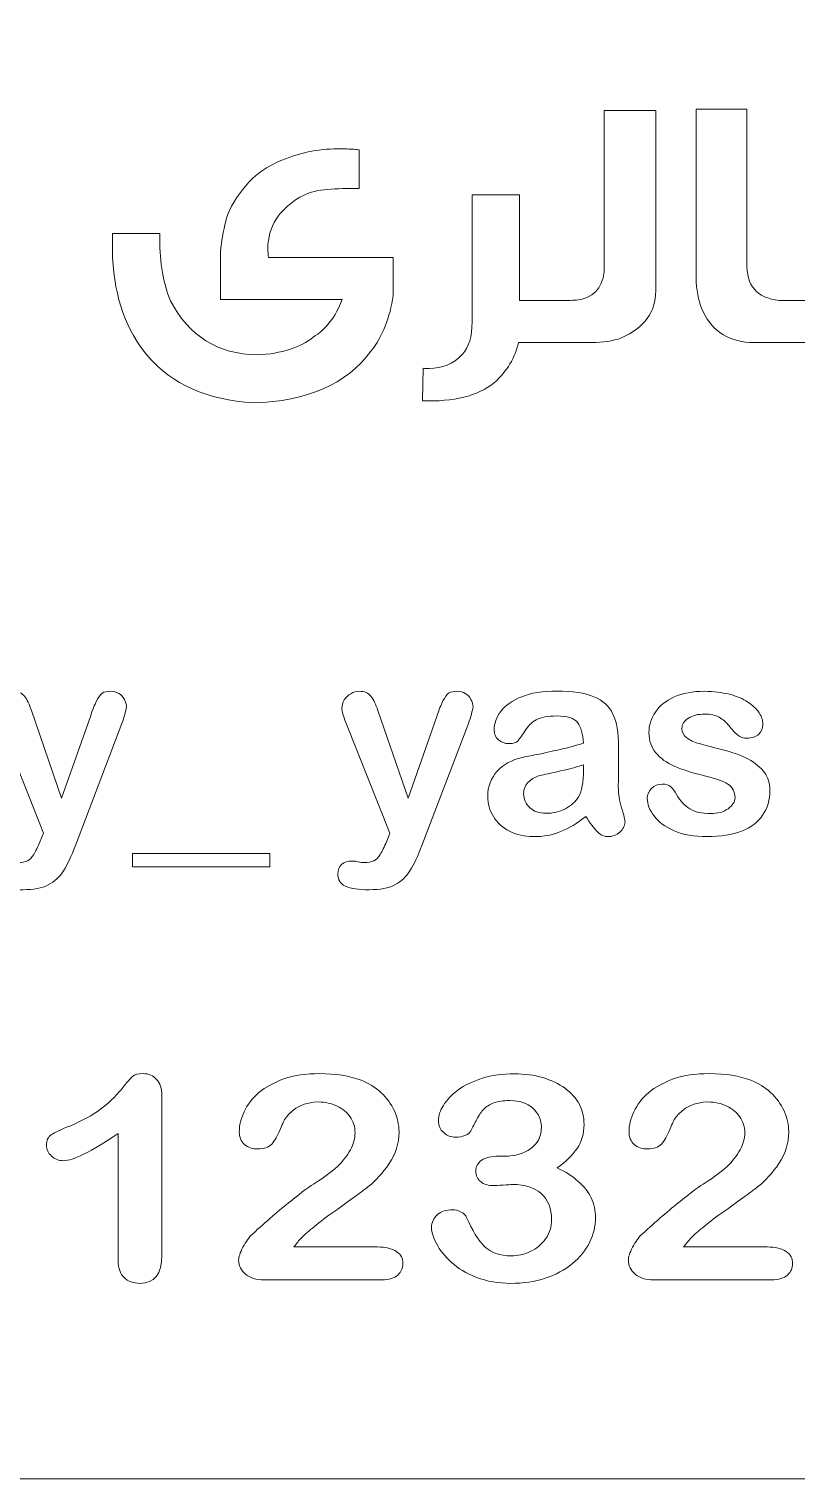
# Model space of a CAD drawing. Header units: millimetres. Extents: x -171.2 to -131.4, y -142.8 to -103.
# Drawn here: x -153.01 to -143.16, y -142.78 to -124.14 of the extents above; entities that cross this region are included whole.
import ezdxf

# ---------------------------------------------------------------- set-up
doc = ezdxf.new("R2010")
doc.units = ezdxf.units.MM
doc.header["$MEASUREMENT"] = 0
doc.layers.add('Layer 1', color=7, linetype='Continuous')

msp = doc.modelspace()

# ---------------------------------------------------------------- linework, layer by layer
at = {"layer": 'Layer 1', "color": 250, "lineweight": 9}
msp.add_open_spline([(-168.2402, -102.9757), (-168.2402, -102.9757), (-134.4402, -102.9757), (-134.4402, -102.9757), (-132.7902, -102.9757), (-131.4402, -104.3256), (-131.4402, -105.9756), (-131.4402, -105.9756), (-131.4402, -139.7758), (-131.4402, -139.7758), (-131.4402, -141.4258), (-132.7902, -142.7757), (-134.4402, -142.7757), (-134.4402, -142.7757), (-168.2402, -142.7757), (-168.2402, -142.7757), (-169.8902, -142.7757), (-171.2402, -141.4258), (-171.2402, -139.7758), (-171.2402, -139.7758), (-171.2402, -105.9756), (-171.2402, -105.9756), (-171.2402, -104.3256), (-169.8902, -102.9757), (-168.2402, -102.9757)], degree=3, knots=[0, 0, 0, 0, 0.125, 0.125, 0.125, 0.25, 0.25, 0.25, 0.375, 0.375, 0.375, 0.5, 0.5, 0.5, 0.625, 0.625, 0.625, 0.75, 0.75, 0.75, 0.875, 0.875, 0.875, 1, 1, 1, 1], dxfattribs=at)
at = {"layer": 'Layer 1', "lineweight": 9}
for points, knots in [([(-145.6228, -127.2638), (-145.6493, -127.4813), (-145.7714, -127.6033), (-145.9782, -127.6245), (-146.0524, -127.6298), (-146.1161, -127.6352), (-146.1534, -127.6298), (-146.1534, -127.6298), (-146.2481, -127.6298), (-146.2481, -127.6298), (-146.2481, -127.6298), (-146.4185, -127.6298), (-146.4185, -127.6298), (-146.4185, -127.6298), (-146.7095, -127.6298), (-146.7095, -127.6298), (-146.7095, -127.6298), (-146.7095, -126.2718), (-146.7095, -126.2718), (-146.7095, -126.2718), (-147.3195, -126.2718), (-147.3195, -126.2718), (-147.3195, -126.2718), (-147.3195, -127.9057), (-147.3195, -127.9057), (-147.3195, -128.0914), (-147.3619, -128.2345), (-147.4467, -128.3247), (-147.5635, -128.4466), (-147.7068, -128.505), (-147.8711, -128.505), (-147.8976, -128.505), (-147.9243, -128.505), (-147.9508, -128.4997), (-147.9508, -128.4997), (-147.956, -128.9187), (-147.956, -128.9187), (-147.5582, -128.9347), (-147.2506, -128.8604), (-147.0331, -128.6853), (-146.8687, -128.5369), (-146.7678, -128.3671), (-146.7254, -128.1708), (-146.7254, -128.1708), (-146.4185, -128.1708), (-146.4185, -128.1708), (-146.4185, -128.1708), (-146.2481, -128.1708), (-146.2481, -128.1708), (-146.2481, -128.1708), (-145.782, -128.1708), (-145.782, -128.1708), (-145.6388, -128.1708), (-145.5115, -128.1497), (-145.4001, -128.1125), (-145.1084, -127.9799), (-144.9598, -127.7783), (-144.9598, -127.5078), (-144.9598, -127.5078), (-144.9598, -125.1899), (-144.9598, -125.1899), (-144.9598, -125.1899), (-145.6228, -125.1899), (-145.6228, -125.1899), (-145.6228, -125.1899), (-145.6228, -127.2638), (-145.6228, -127.2638)], [0, 0, 0, 0, 0.0454545, 0.0454545, 0.0454545, 0.0909091, 0.0909091, 0.0909091, 0.1363636, 0.1363636, 0.1363636, 0.1818182, 0.1818182, 0.1818182, 0.2272727, 0.2272727, 0.2272727, 0.2727273, 0.2727273, 0.2727273, 0.3181818, 0.3181818, 0.3181818, 0.3636364, 0.3636364, 0.3636364, 0.4090909, 0.4090909, 0.4090909, 0.4545455, 0.4545455, 0.4545455, 0.5, 0.5, 0.5, 0.5454545, 0.5454545, 0.5454545, 0.5909091, 0.5909091, 0.5909091, 0.6363636, 0.6363636, 0.6363636, 0.6818182, 0.6818182, 0.6818182, 0.7272727, 0.7272727, 0.7272727, 0.7727273, 0.7727273, 0.7727273, 0.8181818, 0.8181818, 0.8181818, 0.8636364, 0.8636364, 0.8636364, 0.9090909, 0.9090909, 0.9090909, 0.9545455, 0.9545455, 0.9545455, 1, 1, 1, 1]), ([(-142.5125, -126.5319), (-142.5125, -126.5319), (-141.8442, -126.5265), (-141.8442, -126.5265), (-141.3615, -126.5159), (-141.0008, -126.5689), (-140.7727, -126.6803), (-140.4332, -126.8766), (-140.29, -127.1949), (-140.3325, -127.6298), (-140.3325, -127.6298), (-142.9762, -127.6298), (-142.9762, -127.6298), (-142.9762, -127.6298), (-143.1597, -127.6298), (-143.1597, -127.6298), (-143.1597, -127.6298), (-143.374, -127.6298), (-143.374, -127.6298), (-143.6604, -127.5979), (-143.7984, -127.4389), (-143.7879, -127.1471), (-143.7879, -127.1471), (-143.7878, -125.1739), (-143.7878, -125.1739), (-143.7878, -125.1739), (-144.4402, -125.1739), (-144.4402, -125.1739), (-144.4402, -125.1739), (-144.4402, -127.3965), (-144.4402, -127.3965), (-144.4296, -127.5449), (-144.4031, -127.6722), (-144.35, -127.7783), (-144.2228, -128.0382), (-144.0053, -128.1708), (-143.6923, -128.1708), (-143.6923, -128.1708), (-143.1491, -128.1708), (-143.1491, -128.1708), (-143.1491, -128.1708), (-142.9762, -128.1708), (-142.9762, -128.1708), (-142.9762, -128.1708), (-139.7278, -128.1708), (-139.7278, -128.1708), (-139.7278, -128.1708), (-139.7278, -127.5555), (-139.7278, -127.5555), (-139.7278, -127.5555), (-139.7278, -127.5184), (-139.7278, -127.5184), (-139.7278, -127.0941), (-139.8551, -126.7387), (-140.1096, -126.4416), (-140.4278, -126.1606), (-140.8045, -126.0173), (-141.2342, -126.0067), (-141.3137, -125.9961), (-141.3986, -125.9908), (-141.4729, -125.9908), (-141.4729, -125.9908), (-140.9637, -125.1952), (-140.9637, -125.1952), (-140.9637, -125.1952), (-141.5843, -125.1952), (-141.5843, -125.1952), (-141.5843, -125.1952), (-142.5125, -126.5319), (-142.5125, -126.5319)], [0, 0, 0, 0, 0.0434783, 0.0434783, 0.0434783, 0.0869565, 0.0869565, 0.0869565, 0.1304348, 0.1304348, 0.1304348, 0.173913, 0.173913, 0.173913, 0.2173913, 0.2173913, 0.2173913, 0.2608696, 0.2608696, 0.2608696, 0.3043478, 0.3043478, 0.3043478, 0.3478261, 0.3478261, 0.3478261, 0.3913043, 0.3913043, 0.3913043, 0.4347826, 0.4347826, 0.4347826, 0.4782609, 0.4782609, 0.4782609, 0.5217391, 0.5217391, 0.5217391, 0.5652174, 0.5652174, 0.5652174, 0.6086957, 0.6086957, 0.6086957, 0.6521739, 0.6521739, 0.6521739, 0.6956522, 0.6956522, 0.6956522, 0.7391304, 0.7391304, 0.7391304, 0.7826087, 0.7826087, 0.7826087, 0.826087, 0.826087, 0.826087, 0.8695652, 0.8695652, 0.8695652, 0.9130435, 0.9130435, 0.9130435, 0.9565217, 0.9565217, 0.9565217, 1, 1, 1, 1]), ([(-148.333, -127.0782), (-148.333, -127.0782), (-149.9349, -127.0782), (-149.9349, -127.0782), (-149.9402, -127.0463), (-149.9455, -127.004), (-149.9455, -126.9615), (-149.9454, -126.8236), (-149.9084, -126.7015), (-149.8394, -126.5848), (-149.7015, -126.3886), (-149.5212, -126.2666), (-149.3037, -126.2189), (-149.1976, -126.203), (-149.0756, -126.1923), (-148.9325, -126.1923), (-148.8793, -126.1923), (-148.8263, -126.1923), (-148.7733, -126.1923), (-148.7733, -126.1923), (-148.7733, -125.6938), (-148.7733, -125.6938), (-148.8316, -125.6885), (-148.8953, -125.6831), (-148.9536, -125.6831), (-149.2082, -125.6725), (-149.4628, -125.7096), (-149.7068, -125.8051), (-149.903, -125.8794), (-150.0464, -125.9695), (-150.1417, -126.065), (-150.2691, -126.187), (-150.3646, -126.325), (-150.4388, -126.4735), (-150.4707, -126.5478), (-150.5024, -126.6591), (-150.529, -126.8129), (-150.5449, -126.9296), (-150.5555, -127.0092), (-150.5555, -127.0516), (-150.5555, -127.0516), (-150.5555, -127.6192), (-150.5555, -127.6192), (-150.5555, -127.6192), (-148.9908, -127.6192), (-148.9908, -127.6192), (-149.0756, -127.842), (-149.1976, -128.0011), (-149.3621, -128.1019), (-149.5264, -128.2344), (-149.7651, -128.3141), (-150.0834, -128.33), (-150.5873, -128.3194), (-150.9586, -128.086), (-151.1973, -127.6352), (-151.2874, -127.4124), (-151.3352, -127.1471), (-151.3352, -126.8395), (-151.3352, -126.8395), (-151.3352, -126.7705), (-151.3352, -126.7705), (-151.3352, -126.7705), (-151.9399, -126.7705), (-151.9399, -126.7705), (-151.9399, -126.7705), (-151.9399, -127.0834), (-151.9399, -127.0834), (-151.9134, -127.5979), (-151.7649, -128.0169), (-151.489, -128.3459), (-151.1761, -128.7066), (-150.7253, -128.9081), (-150.1311, -128.9453), (-149.4416, -128.9293), (-148.9377, -128.7066), (-148.6194, -128.2823), (-148.4709, -128.0914), (-148.3755, -127.8526), (-148.333, -127.5661), (-148.333, -127.5661), (-148.333, -127.0782), (-148.333, -127.0782)], [0, 0, 0, 0, 0.037037, 0.037037, 0.037037, 0.0740741, 0.0740741, 0.0740741, 0.1111111, 0.1111111, 0.1111111, 0.1481481, 0.1481481, 0.1481481, 0.1851852, 0.1851852, 0.1851852, 0.2222222, 0.2222222, 0.2222222, 0.2592593, 0.2592593, 0.2592593, 0.2962963, 0.2962963, 0.2962963, 0.3333333, 0.3333333, 0.3333333, 0.3703704, 0.3703704, 0.3703704, 0.4074074, 0.4074074, 0.4074074, 0.4444444, 0.4444444, 0.4444444, 0.4814815, 0.4814815, 0.4814815, 0.5185185, 0.5185185, 0.5185185, 0.5555556, 0.5555556, 0.5555556, 0.5925926, 0.5925926, 0.5925926, 0.6296296, 0.6296296, 0.6296296, 0.6666667, 0.6666667, 0.6666667, 0.7037037, 0.7037037, 0.7037037, 0.7407407, 0.7407407, 0.7407407, 0.7777778, 0.7777778, 0.7777778, 0.8148148, 0.8148148, 0.8148148, 0.8518519, 0.8518519, 0.8518519, 0.8888889, 0.8888889, 0.8888889, 0.9259259, 0.9259259, 0.9259259, 0.962963, 0.962963, 0.962963, 1, 1, 1, 1]), ([(-152.9531, -134.7483), (-152.9772, -134.7896), (-153.0048, -134.8171), (-153.0358, -134.8309), (-153.0669, -134.8482), (-153.1082, -134.8551), (-153.1599, -134.8551), (-153.1806, -134.8551), (-153.2081, -134.8516), (-153.2357, -134.8447), (-153.2598, -134.8378), (-153.2839, -134.8344), (-153.308, -134.8344), (-153.37, -134.8344), (-153.4183, -134.8482), (-153.4493, -134.8792), (-153.4838, -134.9068), (-153.4976, -134.9481), (-153.4976, -134.9998), (-153.4976, -135.0756), (-153.4632, -135.1307), (-153.3977, -135.1583), (-153.3287, -135.1893), (-153.2288, -135.2031), (-153.0944, -135.2031), (-152.9566, -135.2031), (-152.8463, -135.1824), (-152.767, -135.1411), (-152.6843, -135.0963), (-152.6188, -135.0377), (-152.5706, -134.9585), (-152.5189, -134.8792), (-152.4707, -134.7723), (-152.419, -134.6346), (-152.419, -134.6346), (-151.8193, -133.0666), (-151.8193, -133.0666), (-151.8056, -133.0253), (-151.7918, -132.9838), (-151.7815, -132.946), (-151.7711, -132.9081), (-151.7642, -132.877), (-151.7607, -132.8564), (-151.7607, -132.8219), (-151.7711, -132.7875), (-151.7884, -132.7564), (-151.8056, -132.7254), (-151.8297, -132.6978), (-151.8608, -132.6806), (-151.8917, -132.6634), (-151.9262, -132.653), (-151.9607, -132.653), (-152.0089, -132.653), (-152.0468, -132.6599), (-152.0744, -132.6772), (-152.0985, -132.6944), (-152.1226, -132.7289), (-152.1468, -132.7771), (-152.1708, -132.8253), (-152.1985, -132.8908), (-152.226, -132.977), (-152.226, -132.977), (-152.5947, -134.028), (-152.5947, -134.028), (-152.5947, -134.028), (-152.9841, -132.8977), (-152.9841, -132.8977), (-153.0083, -132.8184), (-153.0393, -132.7598), (-153.0737, -132.7151), (-153.1047, -132.6737), (-153.1564, -132.653), (-153.2219, -132.653), (-153.2598, -132.653), (-153.2978, -132.6634), (-153.3322, -132.6841), (-153.3666, -132.7047), (-153.3942, -132.7289), (-153.4149, -132.7633), (-153.4355, -132.7978), (-153.4459, -132.8357), (-153.4459, -132.8736), (-153.4459, -132.9115), (-153.4286, -132.9701), (-153.3942, -133.0528), (-153.3942, -133.0528), (-152.8291, -134.476), (-152.8291, -134.476), (-152.8291, -134.476), (-152.8704, -134.5794), (-152.8704, -134.5794), (-152.9014, -134.6552), (-152.929, -134.7103), (-152.9532, -134.7483), (-152.9532, -134.7483), (-152.9531, -134.7483), (-152.9531, -134.7483)], [0, 0, 0, 0, 0.03125, 0.03125, 0.03125, 0.0625, 0.0625, 0.0625, 0.09375, 0.09375, 0.09375, 0.125, 0.125, 0.125, 0.15625, 0.15625, 0.15625, 0.1875, 0.1875, 0.1875, 0.21875, 0.21875, 0.21875, 0.25, 0.25, 0.25, 0.28125, 0.28125, 0.28125, 0.3125, 0.3125, 0.3125, 0.34375, 0.34375, 0.34375, 0.375, 0.375, 0.375, 0.40625, 0.40625, 0.40625, 0.4375, 0.4375, 0.4375, 0.46875, 0.46875, 0.46875, 0.5, 0.5, 0.5, 0.53125, 0.53125, 0.53125, 0.5625, 0.5625, 0.5625, 0.59375, 0.59375, 0.59375, 0.625, 0.625, 0.625, 0.65625, 0.65625, 0.65625, 0.6875, 0.6875, 0.6875, 0.71875, 0.71875, 0.71875, 0.75, 0.75, 0.75, 0.78125, 0.78125, 0.78125, 0.8125, 0.8125, 0.8125, 0.84375, 0.84375, 0.84375, 0.875, 0.875, 0.875, 0.90625, 0.90625, 0.90625, 0.9375, 0.9375, 0.9375, 0.96875, 0.96875, 0.96875, 1, 1, 1, 1]), ([(-148.5007, -134.7483), (-148.5249, -134.7896), (-148.5524, -134.8171), (-148.5835, -134.8309), (-148.6144, -134.8482), (-148.6558, -134.8551), (-148.7075, -134.8551), (-148.7281, -134.8551), (-148.7558, -134.8516), (-148.7833, -134.8447), (-148.8074, -134.8378), (-148.8316, -134.8344), (-148.8557, -134.8344), (-148.9177, -134.8344), (-148.9659, -134.8482), (-148.997, -134.8792), (-149.0314, -134.9068), (-149.0452, -134.9481), (-149.0452, -134.9998), (-149.0452, -135.0756), (-149.0107, -135.1307), (-148.9453, -135.1583), (-148.8764, -135.1893), (-148.7764, -135.2031), (-148.642, -135.2031), (-148.5041, -135.2031), (-148.3939, -135.1824), (-148.3147, -135.1411), (-148.2319, -135.0963), (-148.1665, -135.0377), (-148.1182, -134.9585), (-148.0665, -134.8792), (-148.0183, -134.7723), (-147.9666, -134.6346), (-147.9666, -134.6346), (-147.367, -133.0666), (-147.367, -133.0666), (-147.3532, -133.0253), (-147.3394, -132.9838), (-147.3291, -132.946), (-147.3187, -132.9081), (-147.3118, -132.877), (-147.3084, -132.8564), (-147.3084, -132.8219), (-147.3187, -132.7875), (-147.336, -132.7564), (-147.3532, -132.7254), (-147.3773, -132.6978), (-147.4083, -132.6806), (-147.4394, -132.6634), (-147.4738, -132.653), (-147.5083, -132.653), (-147.5565, -132.653), (-147.5944, -132.6599), (-147.622, -132.6772), (-147.6461, -132.6944), (-147.6703, -132.7289), (-147.6943, -132.7771), (-147.7185, -132.8253), (-147.746, -132.8908), (-147.7736, -132.977), (-147.7736, -132.977), (-148.1424, -134.028), (-148.1424, -134.028), (-148.1424, -134.028), (-148.5318, -132.8977), (-148.5318, -132.8977), (-148.5558, -132.8184), (-148.5869, -132.7598), (-148.6213, -132.7151), (-148.6524, -132.6737), (-148.7041, -132.653), (-148.7696, -132.653), (-148.8074, -132.653), (-148.8453, -132.6634), (-148.8798, -132.6841), (-148.9142, -132.7047), (-148.9419, -132.7289), (-148.9625, -132.7633), (-148.9832, -132.7978), (-148.9935, -132.8357), (-148.9935, -132.8736), (-148.9935, -132.9115), (-148.9763, -132.9701), (-148.9419, -133.0528), (-148.9419, -133.0528), (-148.3767, -134.476), (-148.3767, -134.476), (-148.3767, -134.476), (-148.418, -134.5794), (-148.418, -134.5794), (-148.449, -134.6552), (-148.4766, -134.7103), (-148.5007, -134.7483), (-148.5007, -134.7483), (-148.5007, -134.7483), (-148.5007, -134.7483)], [0, 0, 0, 0, 0.03125, 0.03125, 0.03125, 0.0625, 0.0625, 0.0625, 0.09375, 0.09375, 0.09375, 0.125, 0.125, 0.125, 0.15625, 0.15625, 0.15625, 0.1875, 0.1875, 0.1875, 0.21875, 0.21875, 0.21875, 0.25, 0.25, 0.25, 0.28125, 0.28125, 0.28125, 0.3125, 0.3125, 0.3125, 0.34375, 0.34375, 0.34375, 0.375, 0.375, 0.375, 0.40625, 0.40625, 0.40625, 0.4375, 0.4375, 0.4375, 0.46875, 0.46875, 0.46875, 0.5, 0.5, 0.5, 0.53125, 0.53125, 0.53125, 0.5625, 0.5625, 0.5625, 0.59375, 0.59375, 0.59375, 0.625, 0.625, 0.625, 0.65625, 0.65625, 0.65625, 0.6875, 0.6875, 0.6875, 0.71875, 0.71875, 0.71875, 0.75, 0.75, 0.75, 0.78125, 0.78125, 0.78125, 0.8125, 0.8125, 0.8125, 0.84375, 0.84375, 0.84375, 0.875, 0.875, 0.875, 0.90625, 0.90625, 0.90625, 0.9375, 0.9375, 0.9375, 0.96875, 0.96875, 0.96875, 1, 1, 1, 1]), ([(-145.7135, -134.4554), (-145.6652, -134.5001), (-145.6204, -134.5208), (-145.5721, -134.5208), (-145.517, -134.5208), (-145.4653, -134.5001), (-145.4206, -134.4623), (-145.3792, -134.4243), (-145.3551, -134.383), (-145.3551, -134.3347), (-145.3551, -134.3071), (-145.3689, -134.2485), (-145.3998, -134.1521), (-145.4274, -134.0591), (-145.4413, -133.9694), (-145.4413, -133.8833), (-145.4413, -133.7902), (-145.4378, -133.7076), (-145.4378, -133.6317), (-145.4378, -133.5593), (-145.4378, -133.4663), (-145.4378, -133.3595), (-145.4378, -133.1872), (-145.4619, -133.0493), (-145.5101, -132.946), (-145.5584, -132.846), (-145.6376, -132.7702), (-145.7548, -132.722), (-145.8685, -132.6737), (-146.027, -132.6496), (-146.2304, -132.6496), (-146.4096, -132.6496), (-146.5612, -132.6737), (-146.6818, -132.722), (-146.8059, -132.7737), (-146.8954, -132.8357), (-146.9506, -132.9115), (-147.0091, -132.9873), (-147.0368, -133.0666), (-147.0368, -133.1493), (-147.0368, -133.201), (-147.0195, -133.2423), (-146.9816, -133.2768), (-146.9437, -133.3078), (-146.8989, -133.325), (-146.8472, -133.325), (-146.7886, -133.325), (-146.7507, -133.3147), (-146.7335, -133.294), (-146.7162, -133.2733), (-146.6887, -133.2285), (-146.6439, -133.1665), (-146.6025, -133.101), (-146.5543, -133.0528), (-146.4957, -133.0183), (-146.4336, -132.9873), (-146.3476, -132.9701), (-146.2304, -132.9701), (-146.0959, -132.9701), (-146.0064, -132.9976), (-145.9616, -133.0562), (-145.9202, -133.1114), (-145.8961, -133.201), (-145.8892, -133.3216), (-145.9857, -133.3491), (-146.0753, -133.3733), (-146.158, -133.3939), (-146.2407, -133.4112), (-146.3372, -133.4353), (-146.4544, -133.4594), (-146.5681, -133.4801), (-146.6405, -133.4973), (-146.6714, -133.5042), (-146.8093, -133.5318), (-146.9196, -133.5938), (-146.9988, -133.6799), (-147.0781, -133.7696), (-147.1194, -133.8764), (-147.1194, -134.0039), (-147.1194, -134.0969), (-147.0953, -134.1831), (-147.0471, -134.2623), (-146.9988, -134.3416), (-146.9299, -134.4037), (-146.8403, -134.4519), (-146.7507, -134.4967), (-146.6474, -134.5208), (-146.5302, -134.5208), (-146.4027, -134.5208), (-146.2855, -134.5001), (-146.1822, -134.4554), (-146.0787, -134.414), (-145.9684, -134.3485), (-145.8582, -134.2623), (-145.8065, -134.3451), (-145.7583, -134.4106), (-145.7135, -134.4554), (-145.7135, -134.4554), (-145.7135, -134.4554), (-145.7135, -134.4554)], [0, 0, 0, 0, 0.030303, 0.030303, 0.030303, 0.0606061, 0.0606061, 0.0606061, 0.0909091, 0.0909091, 0.0909091, 0.1212121, 0.1212121, 0.1212121, 0.1515152, 0.1515152, 0.1515152, 0.1818182, 0.1818182, 0.1818182, 0.2121212, 0.2121212, 0.2121212, 0.2424242, 0.2424242, 0.2424242, 0.2727273, 0.2727273, 0.2727273, 0.3030303, 0.3030303, 0.3030303, 0.3333333, 0.3333333, 0.3333333, 0.3636364, 0.3636364, 0.3636364, 0.3939394, 0.3939394, 0.3939394, 0.4242424, 0.4242424, 0.4242424, 0.4545455, 0.4545455, 0.4545455, 0.4848485, 0.4848485, 0.4848485, 0.5151515, 0.5151515, 0.5151515, 0.5454545, 0.5454545, 0.5454545, 0.5757576, 0.5757576, 0.5757576, 0.6060606, 0.6060606, 0.6060606, 0.6363636, 0.6363636, 0.6363636, 0.6666667, 0.6666667, 0.6666667, 0.6969697, 0.6969697, 0.6969697, 0.7272727, 0.7272727, 0.7272727, 0.7575758, 0.7575758, 0.7575758, 0.7878788, 0.7878788, 0.7878788, 0.8181818, 0.8181818, 0.8181818, 0.8484848, 0.8484848, 0.8484848, 0.8787879, 0.8787879, 0.8787879, 0.9090909, 0.9090909, 0.9090909, 0.9393939, 0.9393939, 0.9393939, 0.969697, 0.969697, 0.969697, 1, 1, 1, 1]), ([(-143.5624, -133.6972), (-143.6107, -133.6317), (-143.6796, -133.5731), (-143.7692, -133.5249), (-143.8587, -133.4767), (-143.9759, -133.4353), (-144.1172, -133.4008), (-144.2378, -133.3699), (-144.3308, -133.3457), (-144.3998, -133.325), (-144.4687, -133.3078), (-144.5239, -133.2802), (-144.5617, -133.2492), (-144.6031, -133.2182), (-144.6238, -133.1803), (-144.6238, -133.1321), (-144.6237, -133.0769), (-144.5962, -133.0356), (-144.5411, -132.9976), (-144.4859, -132.9632), (-144.417, -132.946), (-144.3343, -132.946), (-144.2551, -132.946), (-144.1896, -132.9598), (-144.1447, -132.9873), (-144.0965, -133.0149), (-144.0552, -133.0493), (-144.0208, -133.0941), (-143.9793, -133.1493), (-143.9415, -133.1872), (-143.907, -133.2147), (-143.8725, -133.2423), (-143.8346, -133.2561), (-143.7864, -133.2561), (-143.7209, -133.2561), (-143.6727, -133.2389), (-143.6347, -133.2044), (-143.6003, -133.1699), (-143.583, -133.1286), (-143.583, -133.0769), (-143.583, -133.0287), (-143.6003, -132.977), (-143.6313, -132.9287), (-143.6658, -132.877), (-143.714, -132.8322), (-143.7761, -132.7909), (-143.8415, -132.7495), (-143.9207, -132.7151), (-144.0139, -132.691), (-144.1103, -132.6668), (-144.2171, -132.653), (-144.3343, -132.653), (-144.4859, -132.653), (-144.6134, -132.6772), (-144.7237, -132.7254), (-144.8305, -132.7737), (-144.9098, -132.8391), (-144.9649, -132.9218), (-145.02, -133.0045), (-145.0477, -133.0907), (-145.0477, -133.1838), (-145.0477, -133.2871), (-145.0166, -133.3733), (-144.958, -133.4456), (-144.8994, -133.5146), (-144.8202, -133.5731), (-144.7202, -133.6144), (-144.6203, -133.6593), (-144.4928, -133.7007), (-144.3343, -133.7385), (-144.193, -133.773), (-144.0931, -133.8075), (-144.0345, -133.8453), (-143.9724, -133.8833), (-143.9415, -133.9419), (-143.9415, -134.0211), (-143.9414, -134.0762), (-143.9724, -134.1211), (-144.031, -134.1624), (-144.0896, -134.2037), (-144.1654, -134.2245), (-144.2551, -134.2245), (-144.3688, -134.2245), (-144.4584, -134.2038), (-144.5239, -134.1624), (-144.5893, -134.1245), (-144.6445, -134.0625), (-144.6927, -133.9798), (-144.7168, -133.9385), (-144.7409, -133.9039), (-144.7651, -133.8799), (-144.7926, -133.8557), (-144.8305, -133.8453), (-144.8788, -133.8453), (-144.9339, -133.8453), (-144.9787, -133.8626), (-145.0131, -133.9005), (-145.0511, -133.935), (-145.0683, -133.9798), (-145.0683, -134.028), (-145.0683, -134.1038), (-145.0408, -134.1797), (-144.9822, -134.2554), (-144.927, -134.3313), (-144.8408, -134.3933), (-144.7237, -134.445), (-144.6065, -134.4967), (-144.4653, -134.5208), (-144.2999, -134.5208), (-144.1276, -134.5208), (-143.9793, -134.4967), (-143.8587, -134.4519), (-143.7382, -134.4037), (-143.6485, -134.3347), (-143.5865, -134.2451), (-143.5245, -134.1555), (-143.4935, -134.0487), (-143.4935, -133.9212), (-143.4935, -133.8385), (-143.5176, -133.7627), (-143.5624, -133.6972), (-143.5624, -133.6972), (-143.5624, -133.6972), (-143.5624, -133.6972)], [0, 0, 0, 0, 0.0243902, 0.0243902, 0.0243902, 0.0487805, 0.0487805, 0.0487805, 0.0731707, 0.0731707, 0.0731707, 0.097561, 0.097561, 0.097561, 0.1219512, 0.1219512, 0.1219512, 0.1463415, 0.1463415, 0.1463415, 0.1707317, 0.1707317, 0.1707317, 0.195122, 0.195122, 0.195122, 0.2195122, 0.2195122, 0.2195122, 0.2439024, 0.2439024, 0.2439024, 0.2682927, 0.2682927, 0.2682927, 0.2926829, 0.2926829, 0.2926829, 0.3170732, 0.3170732, 0.3170732, 0.3414634, 0.3414634, 0.3414634, 0.3658537, 0.3658537, 0.3658537, 0.3902439, 0.3902439, 0.3902439, 0.4146341, 0.4146341, 0.4146341, 0.4390244, 0.4390244, 0.4390244, 0.4634146, 0.4634146, 0.4634146, 0.4878049, 0.4878049, 0.4878049, 0.5121951, 0.5121951, 0.5121951, 0.5365854, 0.5365854, 0.5365854, 0.5609756, 0.5609756, 0.5609756, 0.5853659, 0.5853659, 0.5853659, 0.6097561, 0.6097561, 0.6097561, 0.6341463, 0.6341463, 0.6341463, 0.6585366, 0.6585366, 0.6585366, 0.6829268, 0.6829268, 0.6829268, 0.7073171, 0.7073171, 0.7073171, 0.7317073, 0.7317073, 0.7317073, 0.7560976, 0.7560976, 0.7560976, 0.7804878, 0.7804878, 0.7804878, 0.804878, 0.804878, 0.804878, 0.8292683, 0.8292683, 0.8292683, 0.8536585, 0.8536585, 0.8536585, 0.8780488, 0.8780488, 0.8780488, 0.902439, 0.902439, 0.902439, 0.9268293, 0.9268293, 0.9268293, 0.9512195, 0.9512195, 0.9512195, 0.9756098, 0.9756098, 0.9756098, 1, 1, 1, 1]), ([(-145.8892, -133.6628), (-145.8892, -133.8213), (-145.9098, -133.9385), (-145.9513, -134.0074), (-145.9857, -134.0694), (-146.0443, -134.1211), (-146.1201, -134.1624), (-146.1959, -134.2003), (-146.2821, -134.221), (-146.3716, -134.221), (-146.4578, -134.221), (-146.5268, -134.1968), (-146.5784, -134.1486), (-146.6301, -134.1004), (-146.6576, -134.0384), (-146.6576, -133.9694), (-146.6576, -133.9039), (-146.6336, -133.8488), (-146.5888, -133.8109), (-146.5439, -133.773), (-146.4991, -133.7489), (-146.4475, -133.7351), (-146.3992, -133.7248), (-146.3096, -133.7041), (-146.1822, -133.6765), (-146.0546, -133.649), (-145.9582, -133.6214), (-145.8892, -133.5973), (-145.8892, -133.5973), (-145.8892, -133.6628), (-145.8892, -133.6628)], [0, 0, 0, 0, 0.1, 0.1, 0.1, 0.2, 0.2, 0.2, 0.3, 0.3, 0.3, 0.4, 0.4, 0.4, 0.5, 0.5, 0.5, 0.6, 0.6, 0.6, 0.7, 0.7, 0.7, 0.8, 0.8, 0.8, 0.9, 0.9, 0.9, 1, 1, 1, 1]), ([(-149.9207, -134.9102), (-149.9207, -134.9102), (-149.9207, -134.7379), (-149.9207, -134.7379), (-149.9207, -134.7379), (-151.6851, -134.7379), (-151.6851, -134.7379), (-151.6851, -134.7379), (-151.6851, -134.9102), (-151.6851, -134.9102), (-151.6851, -134.9102), (-149.9207, -134.9102), (-149.9207, -134.9102)], [0, 0, 0, 0, 0.25, 0.25, 0.25, 0.5, 0.5, 0.5, 0.75, 0.75, 0.75, 1, 1, 1, 1]), ([(-151.7919, -140.1878), (-151.7414, -140.2357), (-151.6739, -140.2614), (-151.5896, -140.2614), (-151.4, -140.2614), (-151.3073, -140.1399), (-151.3073, -139.9006), (-151.3073, -139.9006), (-151.3073, -137.8424), (-151.3073, -137.8424), (-151.3073, -137.7577), (-151.3284, -137.6877), (-151.3747, -137.6399), (-151.4168, -137.592), (-151.4758, -137.5662), (-151.5475, -137.5662), (-151.6149, -137.5662), (-151.6571, -137.5773), (-151.6782, -137.5994), (-151.7034, -137.6215), (-151.7539, -137.6767), (-151.8298, -137.7724), (-151.9057, -137.8645), (-151.9942, -137.9492), (-152.0953, -138.0228), (-152.1964, -138.1001), (-152.3271, -138.1701), (-152.4914, -138.24), (-152.6052, -138.2842), (-152.681, -138.3211), (-152.7274, -138.3505), (-152.7695, -138.38), (-152.7906, -138.4241), (-152.7906, -138.4867), (-152.7906, -138.5383), (-152.7695, -138.5862), (-152.7232, -138.6266), (-152.681, -138.6672), (-152.6305, -138.6856), (-152.5715, -138.6856), (-152.4493, -138.6856), (-152.2175, -138.5678), (-151.8677, -138.3358), (-151.8677, -138.3358), (-151.8677, -139.9706), (-151.8677, -139.9706), (-151.8677, -140.0664), (-151.8425, -140.1399), (-151.7919, -140.1878), (-151.7919, -140.1878), (-151.7919, -140.1878), (-151.7919, -140.1878)], [0, 0, 0, 0, 0.0588235, 0.0588235, 0.0588235, 0.1176471, 0.1176471, 0.1176471, 0.1764706, 0.1764706, 0.1764706, 0.2352941, 0.2352941, 0.2352941, 0.2941176, 0.2941176, 0.2941176, 0.3529412, 0.3529412, 0.3529412, 0.4117647, 0.4117647, 0.4117647, 0.4705882, 0.4705882, 0.4705882, 0.5294118, 0.5294118, 0.5294118, 0.5882353, 0.5882353, 0.5882353, 0.6470588, 0.6470588, 0.6470588, 0.7058824, 0.7058824, 0.7058824, 0.7647059, 0.7647059, 0.7647059, 0.8235294, 0.8235294, 0.8235294, 0.8823529, 0.8823529, 0.8823529, 0.9411765, 0.9411765, 0.9411765, 1, 1, 1, 1]), ([(-149.5111, -139.676), (-149.4352, -139.595), (-149.292, -139.4809), (-149.0855, -139.3336), (-148.879, -139.1863), (-148.7315, -139.0796), (-148.643, -139.0096), (-148.5545, -138.9396), (-148.4702, -138.8439), (-148.3859, -138.7224), (-148.3016, -138.6009), (-148.2595, -138.4646), (-148.2595, -138.3174), (-148.2595, -138.2217), (-148.2806, -138.1333), (-148.3186, -138.0449), (-148.3607, -137.9566), (-148.4154, -137.8793), (-148.4913, -137.8093), (-148.5629, -137.743), (-148.6472, -137.6914), (-148.7441, -137.6509), (-148.8916, -137.5957), (-149.0728, -137.5662), (-149.2793, -137.5662), (-149.4563, -137.5662), (-149.608, -137.5883), (-149.7386, -137.6326), (-149.865, -137.6804), (-149.9746, -137.7393), (-150.0589, -137.8093), (-150.1432, -137.8829), (-150.2064, -137.9639), (-150.2486, -138.056), (-150.2907, -138.1443), (-150.3118, -138.2327), (-150.3118, -138.3137), (-150.3118, -138.3837), (-150.2907, -138.4352), (-150.2443, -138.4757), (-150.198, -138.5162), (-150.1432, -138.5346), (-150.0715, -138.5346), (-149.9957, -138.5346), (-149.9367, -138.5125), (-149.8945, -138.472), (-149.8566, -138.4278), (-149.8187, -138.3652), (-149.785, -138.2842), (-149.7555, -138.2032), (-149.7302, -138.1554), (-149.7175, -138.1369), (-149.6122, -138.0007), (-149.4731, -137.9308), (-149.292, -137.9308), (-149.2077, -137.9308), (-149.1318, -137.9492), (-149.056, -137.9823), (-148.9843, -138.0154), (-148.9295, -138.0633), (-148.8874, -138.1222), (-148.8452, -138.1812), (-148.8242, -138.2511), (-148.8242, -138.3284), (-148.8242, -138.3984), (-148.8452, -138.472), (-148.8832, -138.5457), (-148.9211, -138.6193), (-148.9801, -138.6892), (-149.0517, -138.7592), (-149.1276, -138.8291), (-149.2203, -138.8991), (-149.3341, -138.9691), (-149.3973, -139.0059), (-149.5026, -139.0832), (-149.6501, -139.2048), (-149.7977, -139.3226), (-149.962, -139.4625), (-150.1432, -139.6281), (-150.1853, -139.6687), (-150.2275, -139.7239), (-150.2654, -139.7975), (-150.3033, -139.8675), (-150.3202, -139.9264), (-150.3202, -139.9669), (-150.3202, -140.0332), (-150.2907, -140.0921), (-150.2316, -140.1437), (-150.1769, -140.1915), (-150.0968, -140.2173), (-149.9915, -140.2173), (-149.9915, -140.2173), (-148.4786, -140.2173), (-148.4786, -140.2173), (-148.3859, -140.2173), (-148.3186, -140.1952), (-148.2764, -140.1547), (-148.23, -140.1142), (-148.2089, -140.0664), (-148.2089, -140.0074), (-148.2089, -139.9411), (-148.2342, -139.8895), (-148.2932, -139.8527), (-148.348, -139.8122), (-148.4323, -139.7939), (-148.5376, -139.7939), (-148.5376, -139.7939), (-149.6122, -139.7939), (-149.6122, -139.7939), (-149.5785, -139.7497), (-149.5448, -139.7092), (-149.5111, -139.676), (-149.5111, -139.676), (-149.5111, -139.676), (-149.5111, -139.676)], [0, 0, 0, 0, 0.0263158, 0.0263158, 0.0263158, 0.0526316, 0.0526316, 0.0526316, 0.0789474, 0.0789474, 0.0789474, 0.1052632, 0.1052632, 0.1052632, 0.1315789, 0.1315789, 0.1315789, 0.1578947, 0.1578947, 0.1578947, 0.1842105, 0.1842105, 0.1842105, 0.2105263, 0.2105263, 0.2105263, 0.2368421, 0.2368421, 0.2368421, 0.2631579, 0.2631579, 0.2631579, 0.2894737, 0.2894737, 0.2894737, 0.3157895, 0.3157895, 0.3157895, 0.3421053, 0.3421053, 0.3421053, 0.3684211, 0.3684211, 0.3684211, 0.3947368, 0.3947368, 0.3947368, 0.4210526, 0.4210526, 0.4210526, 0.4473684, 0.4473684, 0.4473684, 0.4736842, 0.4736842, 0.4736842, 0.5, 0.5, 0.5, 0.5263158, 0.5263158, 0.5263158, 0.5526316, 0.5526316, 0.5526316, 0.5789474, 0.5789474, 0.5789474, 0.6052632, 0.6052632, 0.6052632, 0.6315789, 0.6315789, 0.6315789, 0.6578947, 0.6578947, 0.6578947, 0.6842105, 0.6842105, 0.6842105, 0.7105263, 0.7105263, 0.7105263, 0.7368421, 0.7368421, 0.7368421, 0.7631579, 0.7631579, 0.7631579, 0.7894737, 0.7894737, 0.7894737, 0.8157895, 0.8157895, 0.8157895, 0.8421053, 0.8421053, 0.8421053, 0.8684211, 0.8684211, 0.8684211, 0.8947368, 0.8947368, 0.8947368, 0.9210526, 0.9210526, 0.9210526, 0.9473684, 0.9473684, 0.9473684, 0.9736842, 0.9736842, 0.9736842, 1, 1, 1, 1]), ([(-146.9774, -138.6266), (-147.0744, -138.6266), (-147.1502, -138.6451), (-147.1966, -138.6782), (-147.2471, -138.715), (-147.2724, -138.7629), (-147.2724, -138.8182), (-147.2724, -138.877), (-147.2513, -138.9249), (-147.2092, -138.9543), (-147.1712, -138.9875), (-147.1123, -139.0059), (-147.0364, -139.0059), (-147.0196, -139.0059), (-146.9817, -139.0022), (-146.9226, -138.9985), (-146.8679, -138.9949), (-146.8257, -138.9911), (-146.7962, -138.9911), (-146.6403, -138.9911), (-146.5181, -139.0317), (-146.4296, -139.109), (-146.3411, -139.19), (-146.299, -139.3004), (-146.299, -139.4403), (-146.299, -139.5361), (-146.3243, -139.6171), (-146.3748, -139.6907), (-146.4296, -139.7607), (-146.4928, -139.8159), (-146.5729, -139.8527), (-146.6487, -139.8895), (-146.733, -139.908), (-146.8173, -139.908), (-146.9647, -139.908), (-147.0785, -139.8675), (-147.1628, -139.7865), (-147.2429, -139.7055), (-147.3188, -139.5803), (-147.3904, -139.4146), (-147.4031, -139.3888), (-147.4241, -139.363), (-147.462, -139.3447), (-147.4958, -139.3262), (-147.5337, -139.3152), (-147.5716, -139.3152), (-147.6475, -139.3152), (-147.7148, -139.3373), (-147.7654, -139.3778), (-147.816, -139.422), (-147.8413, -139.4772), (-147.8413, -139.5472), (-147.8413, -139.5987), (-147.8202, -139.6687), (-147.7781, -139.7497), (-147.7359, -139.8344), (-147.6685, -139.9153), (-147.5842, -139.9927), (-147.4999, -140.07), (-147.3946, -140.1326), (-147.264, -140.1841), (-147.1334, -140.2357), (-146.9858, -140.2614), (-146.8215, -140.2614), (-146.6614, -140.2614), (-146.5139, -140.2393), (-146.379, -140.1952), (-146.2442, -140.151), (-146.1305, -140.0884), (-146.0293, -140.0074), (-145.9324, -139.9264), (-145.8607, -139.838), (-145.8102, -139.7349), (-145.7596, -139.6319), (-145.7343, -139.5287), (-145.7343, -139.4183), (-145.7343, -139.3262), (-145.7512, -139.2416), (-145.7891, -139.1642), (-145.827, -139.0869), (-145.8818, -139.0132), (-145.9576, -138.9507), (-146.0293, -138.8844), (-146.1178, -138.8291), (-146.2273, -138.7776), (-146.1135, -138.6966), (-146.0293, -138.6119), (-145.9703, -138.5272), (-145.9113, -138.4425), (-145.8818, -138.3394), (-145.8818, -138.218), (-145.8818, -138.1259), (-145.9029, -138.0412), (-145.9408, -137.9639), (-145.9829, -137.8829), (-146.0461, -137.8166), (-146.1262, -137.754), (-146.2062, -137.6951), (-146.3032, -137.6509), (-146.4127, -137.6178), (-146.5223, -137.5847), (-146.6445, -137.57), (-146.7752, -137.57), (-146.9269, -137.57), (-147.0659, -137.5883), (-147.1882, -137.6252), (-147.3145, -137.6656), (-147.4156, -137.7135), (-147.4999, -137.7761), (-147.5842, -137.8387), (-147.6475, -137.905), (-147.6896, -137.9749), (-147.7318, -138.0412), (-147.7528, -138.1075), (-147.7528, -138.1701), (-147.7528, -138.2364), (-147.7318, -138.2879), (-147.6854, -138.3247), (-147.6391, -138.3652), (-147.5885, -138.3837), (-147.5337, -138.3837), (-147.4873, -138.3837), (-147.4452, -138.3763), (-147.4115, -138.3616), (-147.3736, -138.3468), (-147.3483, -138.3284), (-147.3356, -138.3026), (-147.3145, -138.2547), (-147.285, -138.2069), (-147.2598, -138.1517), (-147.2303, -138.1001), (-147.2007, -138.056), (-147.1713, -138.0228), (-147.1376, -137.9897), (-147.0955, -137.9639), (-147.0406, -137.9418), (-146.9858, -137.9234), (-146.9184, -137.9123), (-146.8341, -137.9123), (-146.7119, -137.9123), (-146.6108, -137.9455), (-146.5392, -138.0118), (-146.4676, -138.078), (-146.4296, -138.1591), (-146.4296, -138.2511), (-146.4296, -138.3726), (-146.476, -138.4646), (-146.5687, -138.531), (-146.6571, -138.5936), (-146.7668, -138.6266), (-146.8931, -138.6266), (-146.8931, -138.6266), (-146.9774, -138.6266), (-146.9774, -138.6266)], [0, 0, 0, 0, 0.0196078, 0.0196078, 0.0196078, 0.0392157, 0.0392157, 0.0392157, 0.0588235, 0.0588235, 0.0588235, 0.0784314, 0.0784314, 0.0784314, 0.0980392, 0.0980392, 0.0980392, 0.1176471, 0.1176471, 0.1176471, 0.1372549, 0.1372549, 0.1372549, 0.1568627, 0.1568627, 0.1568627, 0.1764706, 0.1764706, 0.1764706, 0.1960784, 0.1960784, 0.1960784, 0.2156863, 0.2156863, 0.2156863, 0.2352941, 0.2352941, 0.2352941, 0.254902, 0.254902, 0.254902, 0.2745098, 0.2745098, 0.2745098, 0.2941176, 0.2941176, 0.2941176, 0.3137255, 0.3137255, 0.3137255, 0.3333333, 0.3333333, 0.3333333, 0.3529412, 0.3529412, 0.3529412, 0.372549, 0.372549, 0.372549, 0.3921569, 0.3921569, 0.3921569, 0.4117647, 0.4117647, 0.4117647, 0.4313725, 0.4313725, 0.4313725, 0.4509804, 0.4509804, 0.4509804, 0.4705882, 0.4705882, 0.4705882, 0.4901961, 0.4901961, 0.4901961, 0.5098039, 0.5098039, 0.5098039, 0.5294118, 0.5294118, 0.5294118, 0.5490196, 0.5490196, 0.5490196, 0.5686275, 0.5686275, 0.5686275, 0.5882353, 0.5882353, 0.5882353, 0.6078431, 0.6078431, 0.6078431, 0.627451, 0.627451, 0.627451, 0.6470588, 0.6470588, 0.6470588, 0.6666667, 0.6666667, 0.6666667, 0.6862745, 0.6862745, 0.6862745, 0.7058824, 0.7058824, 0.7058824, 0.7254902, 0.7254902, 0.7254902, 0.745098, 0.745098, 0.745098, 0.7647059, 0.7647059, 0.7647059, 0.7843137, 0.7843137, 0.7843137, 0.8039216, 0.8039216, 0.8039216, 0.8235294, 0.8235294, 0.8235294, 0.8431373, 0.8431373, 0.8431373, 0.8627451, 0.8627451, 0.8627451, 0.8823529, 0.8823529, 0.8823529, 0.9019608, 0.9019608, 0.9019608, 0.9215686, 0.9215686, 0.9215686, 0.9411765, 0.9411765, 0.9411765, 0.9607843, 0.9607843, 0.9607843, 0.9803922, 0.9803922, 0.9803922, 1, 1, 1, 1]), ([(-144.503, -139.676), (-144.4272, -139.595), (-144.284, -139.4809), (-144.0775, -139.3336), (-143.8709, -139.1863), (-143.7234, -139.0796), (-143.635, -139.0096), (-143.5465, -138.9396), (-143.4622, -138.8439), (-143.3779, -138.7224), (-143.2936, -138.6009), (-143.2515, -138.4646), (-143.2515, -138.3174), (-143.2515, -138.2217), (-143.2725, -138.1333), (-143.3105, -138.0449), (-143.3526, -137.9566), (-143.4074, -137.8793), (-143.4833, -137.8093), (-143.5549, -137.743), (-143.6392, -137.6914), (-143.7361, -137.6509), (-143.8836, -137.5957), (-144.0648, -137.5662), (-144.2713, -137.5662), (-144.4483, -137.5662), (-144.6, -137.5883), (-144.7306, -137.6326), (-144.857, -137.6804), (-144.9666, -137.7393), (-145.0509, -137.8093), (-145.1352, -137.8829), (-145.1984, -137.9639), (-145.2405, -138.056), (-145.2826, -138.1443), (-145.3037, -138.2327), (-145.3037, -138.3137), (-145.3037, -138.3837), (-145.2826, -138.4352), (-145.2363, -138.4757), (-145.1899, -138.5162), (-145.1352, -138.5346), (-145.0635, -138.5346), (-144.9876, -138.5346), (-144.9287, -138.5125), (-144.8865, -138.472), (-144.8486, -138.4278), (-144.8106, -138.3652), (-144.777, -138.2842), (-144.7475, -138.2032), (-144.7222, -138.1554), (-144.7095, -138.1369), (-144.6042, -138.0007), (-144.4651, -137.9308), (-144.284, -137.9308), (-144.1997, -137.9308), (-144.1238, -137.9492), (-144.048, -137.9823), (-143.9763, -138.0154), (-143.9215, -138.0633), (-143.8794, -138.1222), (-143.8372, -138.1812), (-143.8162, -138.2511), (-143.8162, -138.3284), (-143.8161, -138.3984), (-143.8372, -138.472), (-143.8752, -138.5457), (-143.9131, -138.6193), (-143.9721, -138.6892), (-144.0437, -138.7592), (-144.1196, -138.8291), (-144.2123, -138.8991), (-144.3261, -138.9691), (-144.3893, -139.0059), (-144.4946, -139.0832), (-144.6421, -139.2048), (-144.7896, -139.3226), (-144.9539, -139.4625), (-145.1352, -139.6281), (-145.1773, -139.6687), (-145.2195, -139.7239), (-145.2574, -139.7975), (-145.2953, -139.8675), (-145.3122, -139.9264), (-145.3122, -139.9669), (-145.3122, -140.0332), (-145.2826, -140.0921), (-145.2236, -140.1437), (-145.1689, -140.1915), (-145.0888, -140.2173), (-144.9835, -140.2173), (-144.9835, -140.2173), (-143.4706, -140.2173), (-143.4706, -140.2173), (-143.3779, -140.2173), (-143.3105, -140.1952), (-143.2684, -140.1547), (-143.222, -140.1142), (-143.2009, -140.0664), (-143.2009, -140.0074), (-143.2009, -139.9411), (-143.2262, -139.8895), (-143.2852, -139.8527), (-143.34, -139.8122), (-143.4243, -139.7939), (-143.5296, -139.7939), (-143.5296, -139.7939), (-144.6042, -139.7939), (-144.6042, -139.7939), (-144.5705, -139.7497), (-144.5368, -139.7092), (-144.503, -139.676), (-144.503, -139.676), (-144.503, -139.676), (-144.503, -139.676)], [0, 0, 0, 0, 0.0263158, 0.0263158, 0.0263158, 0.0526316, 0.0526316, 0.0526316, 0.0789474, 0.0789474, 0.0789474, 0.1052632, 0.1052632, 0.1052632, 0.1315789, 0.1315789, 0.1315789, 0.1578947, 0.1578947, 0.1578947, 0.1842105, 0.1842105, 0.1842105, 0.2105263, 0.2105263, 0.2105263, 0.2368421, 0.2368421, 0.2368421, 0.2631579, 0.2631579, 0.2631579, 0.2894737, 0.2894737, 0.2894737, 0.3157895, 0.3157895, 0.3157895, 0.3421053, 0.3421053, 0.3421053, 0.3684211, 0.3684211, 0.3684211, 0.3947368, 0.3947368, 0.3947368, 0.4210526, 0.4210526, 0.4210526, 0.4473684, 0.4473684, 0.4473684, 0.4736842, 0.4736842, 0.4736842, 0.5, 0.5, 0.5, 0.5263158, 0.5263158, 0.5263158, 0.5526316, 0.5526316, 0.5526316, 0.5789474, 0.5789474, 0.5789474, 0.6052632, 0.6052632, 0.6052632, 0.6315789, 0.6315789, 0.6315789, 0.6578947, 0.6578947, 0.6578947, 0.6842105, 0.6842105, 0.6842105, 0.7105263, 0.7105263, 0.7105263, 0.7368421, 0.7368421, 0.7368421, 0.7631579, 0.7631579, 0.7631579, 0.7894737, 0.7894737, 0.7894737, 0.8157895, 0.8157895, 0.8157895, 0.8421053, 0.8421053, 0.8421053, 0.8684211, 0.8684211, 0.8684211, 0.8947368, 0.8947368, 0.8947368, 0.9210526, 0.9210526, 0.9210526, 0.9473684, 0.9473684, 0.9473684, 0.9736842, 0.9736842, 0.9736842, 1, 1, 1, 1])]:
    msp.add_open_spline(points, degree=3, knots=knots, dxfattribs=at)

doc.saveas('drawing.dxf')
